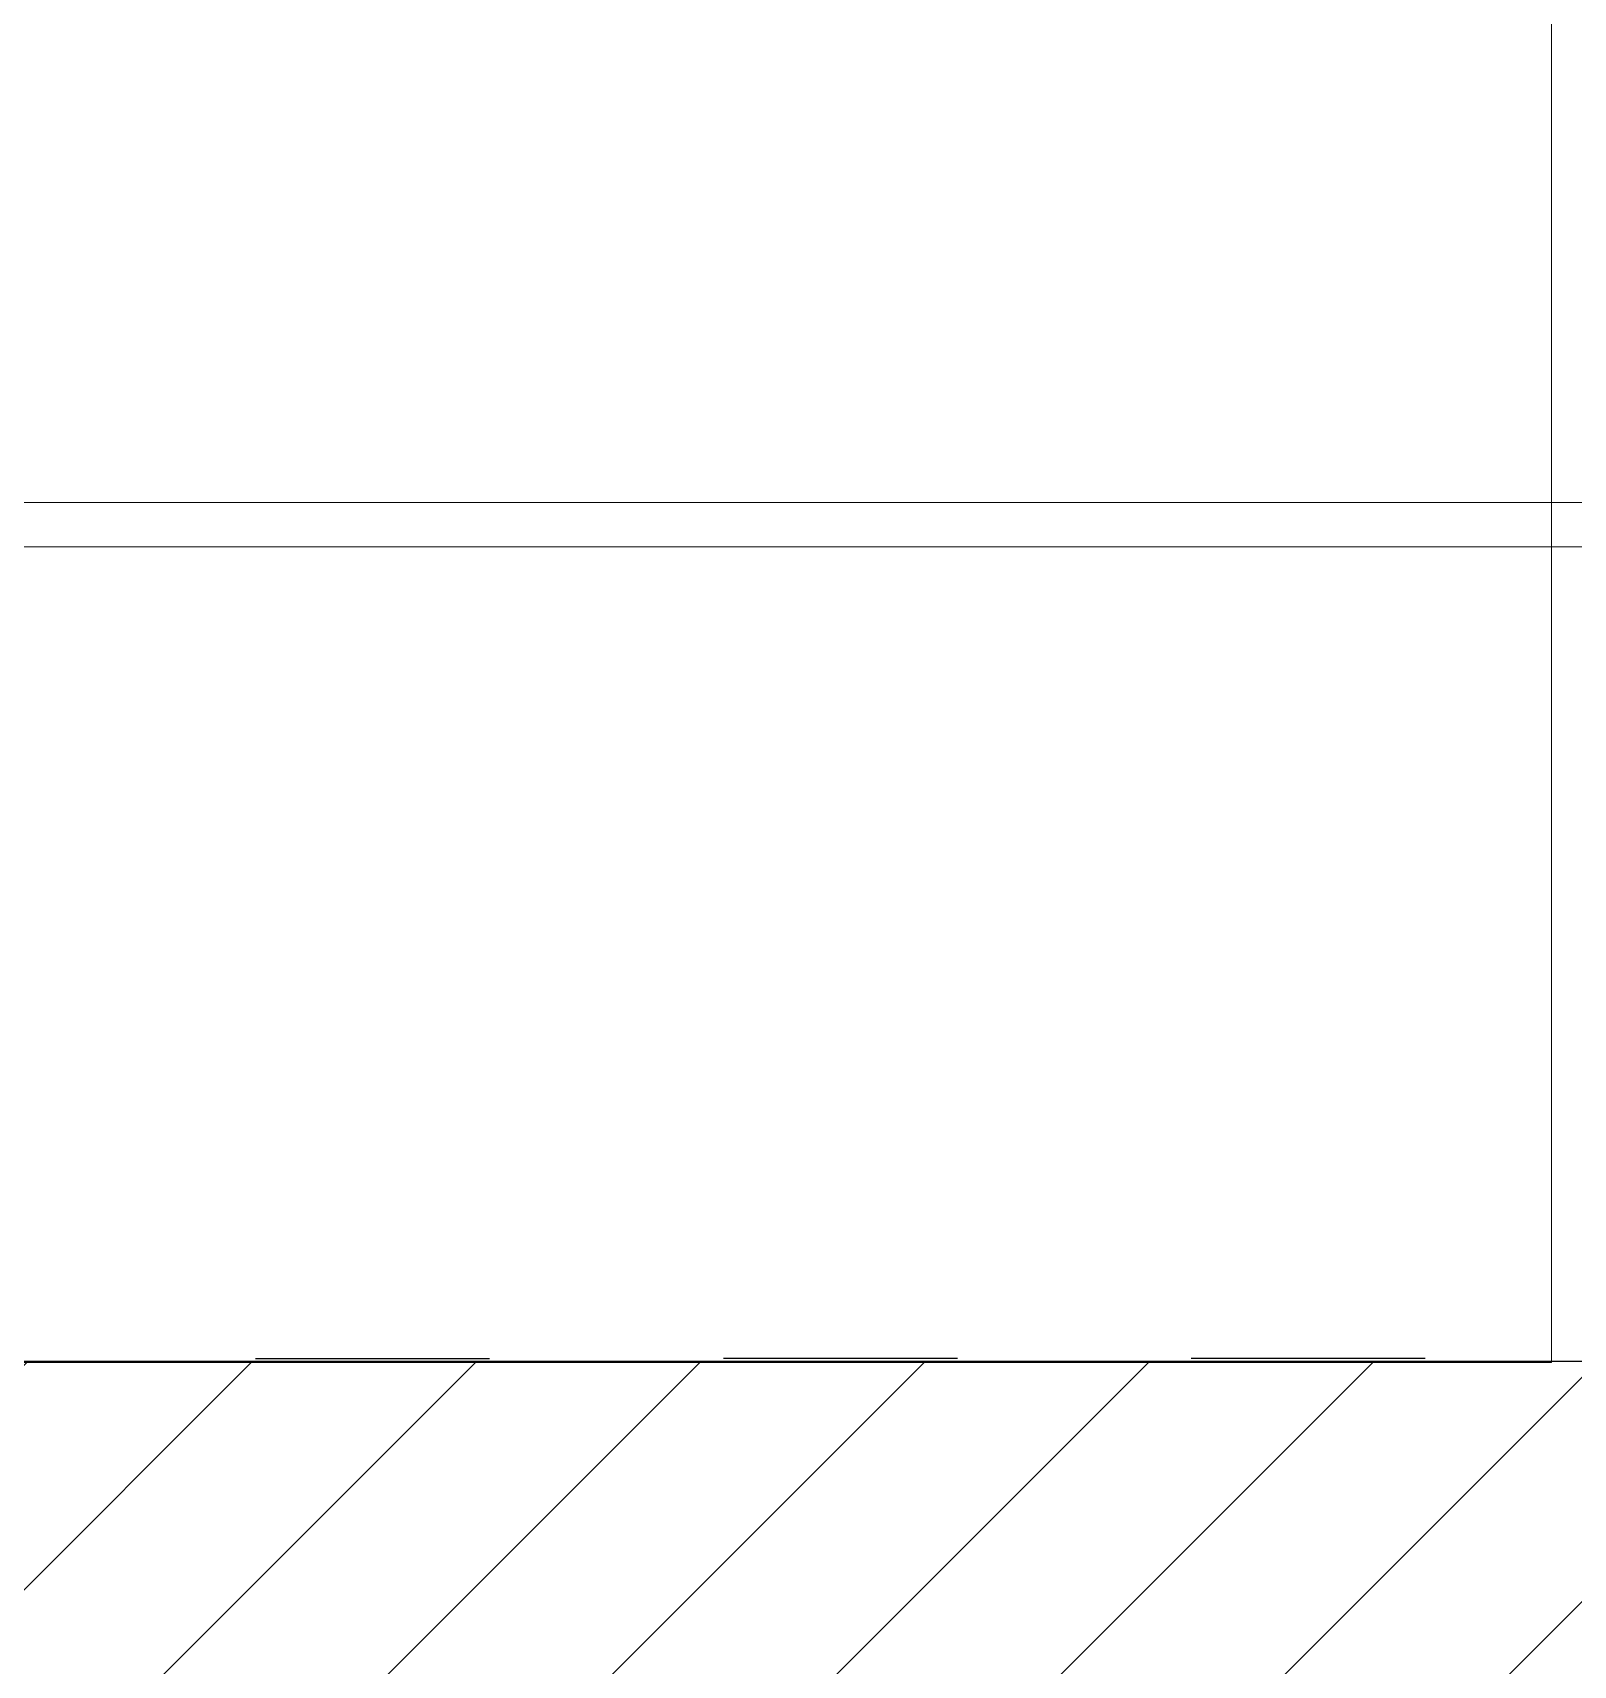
# Model space of a CAD drawing. Header units: centimetres. Extents: x 2648 to 12729, y 1890 to 6224.
# Drawn here: x 9670.81 to 9705.65, y 4293.45 to 4330.38 of the extents above; entities that cross this region are included whole.
import ezdxf

# ---------------------------------------------------------------- set-up
doc = ezdxf.new("R2010")
doc.units = ezdxf.units.CM
doc.linetypes.add('VW-01', pattern=[0.41656, 0.20828, -0.20828])
for name, color, linetype in [('B Faux plafonds', 9, 'Continuous'), ('B GÈnÈral_Hatch', 252, 'Continuous'), ('B Général', 252, 'Continuous'), ('D SURFACES-shab', 252, 'Continuous')]:
    doc.layers.add(name, color=color, linetype=linetype)
doc.layers.add('prlm-CHAUFF', color=4, linetype='Continuous', lineweight=25)

msp = doc.modelspace()

# ---------------------------------------------------------------- hatches: boundary and pattern name
at = {"layer": 'B GÈnÈral_Hatch', "linetype": 'Continuous'}
h = msp.add_hatch(dxfattribs=at)
h.set_pattern_fill('50_BETON', color=256, style=0, pattern_type=2)
h.set_pattern_definition([(45, (0, 0), (2.4253472, -2.6458333), [])])
h.paths.add_polyline_path([(9535.098, 4300.326), (9535.099, 4282.326), (10062.214, 4282.359), (10062.213, 4300.359)])

# ---------------------------------------------------------------- linework, layer by layer
at = {"layer": 'B Faux plafonds', "linetype": 'VW-01', "ltscale": 25.4, "flags": 128}
msp.add_lwpolyline([(9559.663, 4393.397), (9706.16, 4393.397), (9706.16, 4300.397), (9439.484, 4300.308), (9439.484, 4300.314), (9432.329, 4300.314), (9432.329, 4367.315), (9367.329, 4367.315), (9367.329, 4457.315), (9432.344, 4457.315), (9432.344, 4564.372), (9559.484, 4564.372)], close=True, dxfattribs=at)
at = {"layer": 'B Général', "linetype": 'Continuous', "lineweight": 18}
msp.add_line((9535.098, 4300.326), (9794.484, 4300.342), dxfattribs=at)
at = {"layer": 'B Général', "linetype": 'Continuous'}
msp.add_line((9535.098, 4300.326), (9794.484, 4300.342), dxfattribs=at)
at = {"layer": 'B Général', "linetype": 'Continuous', "flags": 128}
for points in [[(9794.484, 4300.333), (9794.484, 4300.327), (9692.258, 4300.327)], [(9794.796, 4300.333), (9794.796, 4300.327), (9692.57, 4300.327)]]:
    msp.add_lwpolyline(points, dxfattribs=at)
at = {"layer": 'D SURFACES-shab', "lineweight": 18, "flags": 128}
msp.add_lwpolyline([(9563.484, 4393.397), (9705.16, 4393.397), (9705.16, 4300.301), (9563.484, 4300.301)], close=True, dxfattribs=at)
at = {"layer": 'prlm-CHAUFF', "ltscale": 50}
for p, q in [((9483.43, 4319.721), (9710.137, 4319.758)), ((9482.43, 4318.721), (9710.138, 4318.758))]:
    msp.add_line(p, q, dxfattribs=at)

doc.saveas('drawing.dxf')
